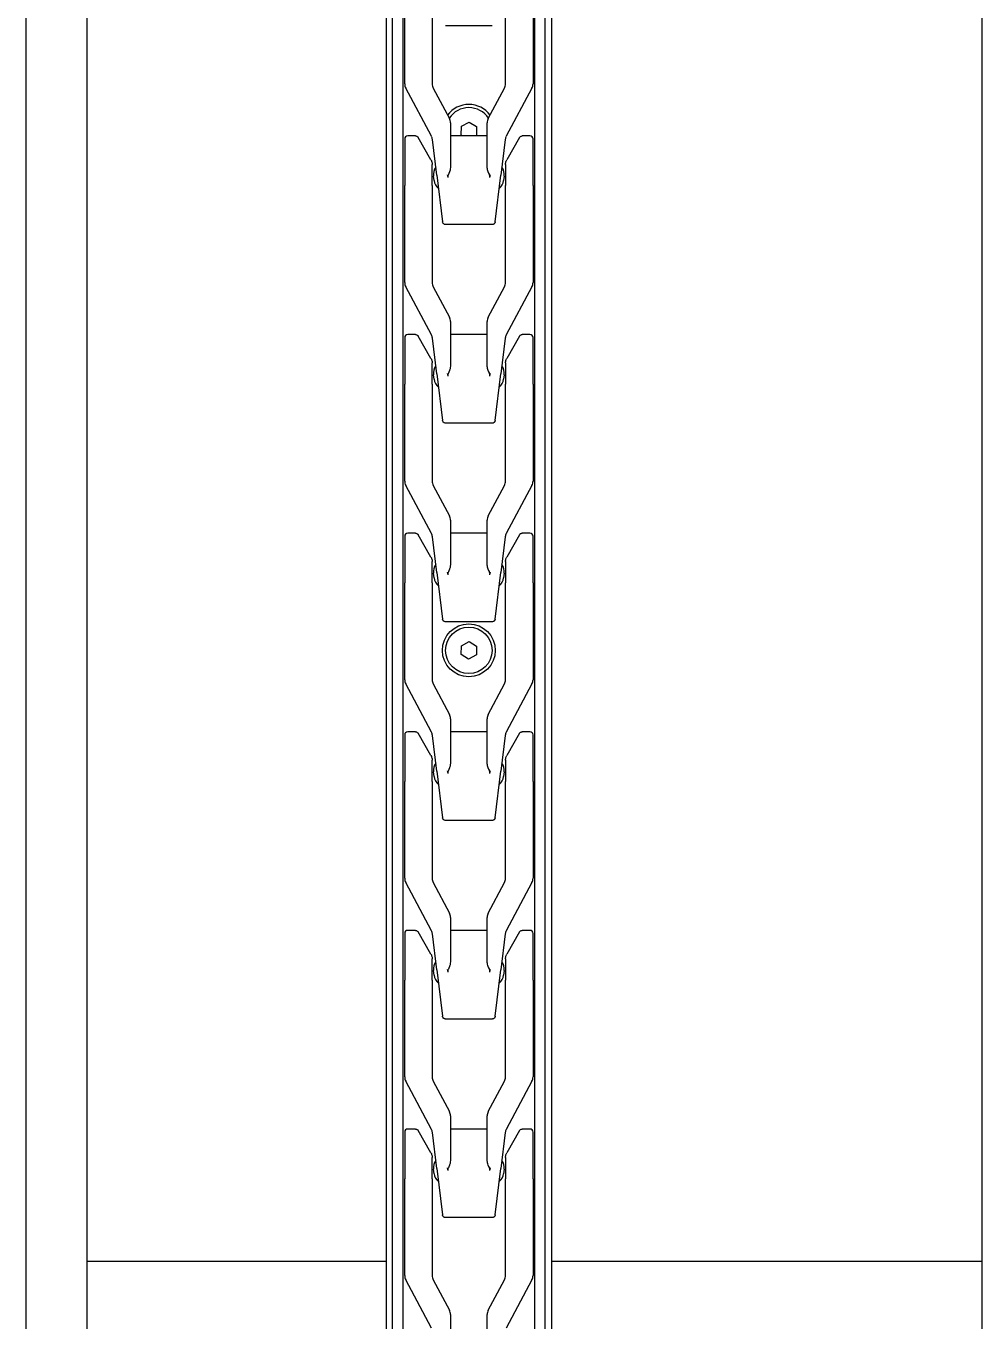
# Model space of a CAD drawing. Extents: x -3873 to 164127, y 7129 to 96529.
# Drawn here: x 42809.5 to 43122.5, y 39158.5 to 39582.3 of the extents above; entities that cross this region are included whole.
import ezdxf

# ---------------------------------------------------------------- set-up
doc = ezdxf.new("R2010")
doc.units = 0
doc.layers.add('LAYOUT', color=90, linetype='CONTINUOUS')
doc.layers.add('LAYOUT-KROMEKA', color=1, linetype='CONTINUOUS')

# ---------------------------------------------------------------- blocks, each defined once
blk = doc.blocks.new('A$Ccf7c2aec')
at = {"layer": 'LAYOUT-KROMEKA'}
for p, q in [((1830.63, 936.1), (281.4, 936.1)), ((1830.63, 916.1), (281.4, 916.1)), ((900.63, 818.1), (900.63, 916.1)), ((175.51, 818.1), (1836.63, 818.1)), ((175.51, 816.1), (1836.63, 816.1)), ((169.51, 812.6), (1840.63, 812.6)), ((878.85, 803.36), (894.62, 811.75)), ((896.03, 812.1), (927.73, 812.1)), ((942.98, 812.1), (927.73, 812.1)), ((943.85, 803.36), (959.62, 811.75)), ((943.98, 808.59), (943.98, 811.1)), ((961.03, 812.1), (992.73, 812.1)), ((1007.98, 812.1), (992.73, 812.1)), ((1008.85, 803.36), (1024.62, 811.75)), ((1008.98, 808.59), (1008.98, 811.1)), ((1026.03, 812.1), (1057.73, 812.1)), ((1072.98, 812.1), (1057.73, 812.1)), ((1073.85, 803.36), (1089.62, 811.75)), ((1073.98, 808.59), (1073.98, 811.1)), ((1091.03, 812.1), (1122.73, 812.1)), ((1137.98, 812.1), (1122.73, 812.1)), ((1138.85, 803.36), (1154.62, 811.75)), ((1138.98, 808.59), (1138.98, 811.1)), ((1156.03, 812.1), (1187.73, 812.1)), ((1202.98, 812.1), (1187.73, 812.1)), ((1203.85, 803.36), (1219.62, 811.75)), ((1203.98, 808.59), (1203.98, 811.1)), ((1221.03, 812.1), (1252.73, 812.1)), ((1267.98, 812.1), (1252.73, 812.1)), ((1268.85, 803.36), (1284.62, 811.75)), ((1268.98, 808.59), (1268.98, 811.1)), ((1286.03, 812.1), (1317.73, 812.1)), ((936.18, 803.5), (943.48, 807.72)), ((1001.18, 803.5), (1008.48, 807.72)), ((1066.18, 803.5), (1073.48, 807.72)), ((1131.18, 803.5), (1138.48, 807.72)), ((1196.18, 803.5), (1203.48, 807.72)), ((1261.18, 803.5), (1268.48, 807.72)), ((894.62, 802.75), (884.66, 797.45)), ((927.73, 803.1), (896.03, 803.1)), ((931.11, 801.6), (915.86, 799.73)), ((927.73, 803.1), (934.68, 803.1)), ((929.36, 802.49), (930.84, 802.67)), ((931.11, 801.6), (942.81, 803.03)), ((959.62, 802.75), (949.66, 797.45)), ((992.73, 803.1), (961.03, 803.1)), ((996.11, 801.6), (980.86, 799.73)), ((992.73, 803.1), (999.68, 803.1)), ((994.36, 802.49), (995.84, 802.67)), ((996.11, 801.6), (1007.81, 803.03)), ((1024.62, 802.75), (1014.66, 797.45)), ((1057.73, 803.1), (1026.03, 803.1)), ((1061.11, 801.6), (1045.86, 799.73)), ((1057.73, 803.1), (1064.68, 803.1)), ((1059.36, 802.49), (1060.84, 802.67)), ((1061.11, 801.6), (1072.81, 803.03)), ((1089.62, 802.75), (1079.66, 797.45)), ((1122.73, 803.1), (1091.03, 803.1)), ((1126.11, 801.6), (1110.86, 799.73)), ((1122.73, 803.1), (1129.68, 803.1)), ((1124.36, 802.49), (1125.84, 802.67)), ((1126.11, 801.6), (1137.81, 803.03)), ((1154.62, 802.75), (1144.66, 797.45)), ((1187.73, 803.1), (1156.03, 803.1)), ((1191.11, 801.6), (1175.86, 799.73)), ((1187.73, 803.1), (1194.68, 803.1)), ((1189.36, 802.49), (1190.84, 802.67)), ((1191.11, 801.6), (1202.81, 803.03)), ((1219.62, 802.75), (1209.66, 797.45)), ((1252.73, 803.1), (1221.03, 803.1)), ((1256.11, 801.6), (1240.86, 799.73)), ((1252.73, 803.1), (1259.68, 803.1)), ((1254.36, 802.49), (1255.84, 802.67)), ((1256.11, 801.6), (1267.81, 803.03)), ((1284.62, 802.75), (1274.66, 797.45)), ((1317.73, 803.1), (1286.03, 803.1)), ((883.25, 797.1), (869.13, 797.1)), ((914.98, 783.47), (914.98, 798.73)), ((948.25, 797.1), (934.13, 797.1)), ((943.98, 785.1), (943.98, 797.1)), ((979.98, 783.47), (979.98, 798.73)), ((1013.25, 797.1), (999.13, 797.1)), ((1008.98, 785.1), (1008.98, 797.1)), ((1044.98, 783.47), (1044.98, 798.73)), ((1078.25, 797.1), (1064.13, 797.1)), ((1073.98, 785.1), (1073.98, 797.1)), ((1109.98, 783.47), (1109.98, 798.73)), ((1143.25, 797.1), (1129.13, 797.1)), ((1138.98, 785.1), (1138.98, 797.1)), ((1174.98, 783.47), (1174.98, 798.73)), ((1208.25, 797.1), (1194.13, 797.1)), ((1203.98, 785.1), (1203.98, 797.1)), ((1239.98, 783.47), (1239.98, 798.73)), ((1273.25, 797.1), (1259.13, 797.1)), ((1268.98, 785.1), (1268.98, 797.1)), ((1304.98, 783.47), (1304.98, 798.73)), ((1097.75, 791.17), (1099.25, 793.63)), ((1099.25, 793.63), (1102.14, 793.56)), ((1102.14, 793.56), (1103.52, 791.03)), ((1268.98, 793.2), (1269.25, 793.63)), ((1269.25, 793.63), (1272.14, 793.56)), ((1272.14, 793.56), (1273.52, 791.03)), ((1099.13, 788.64), (1097.75, 791.17)), ((1102.02, 788.57), (1099.13, 788.64)), ((1103.52, 791.03), (1102.02, 788.57)), ((1269.13, 788.64), (1268.98, 788.9)), ((1272.02, 788.57), (1269.13, 788.64)), ((1273.52, 791.03), (1272.02, 788.57)), ((869.13, 785.1), (883.25, 785.1)), ((884.66, 784.75), (894.62, 779.45)), ((934.13, 785.1), (948.25, 785.1)), ((949.66, 784.75), (959.62, 779.45)), ((999.13, 785.1), (1013.25, 785.1)), ((1014.66, 784.75), (1024.62, 779.45)), ((1064.13, 785.1), (1078.25, 785.1)), ((1079.66, 784.75), (1089.62, 779.45)), ((1129.13, 785.1), (1143.25, 785.1)), ((1144.66, 784.75), (1154.62, 779.45)), ((1194.13, 785.1), (1208.25, 785.1)), ((1209.66, 784.75), (1219.62, 779.45)), ((1259.13, 785.1), (1273.25, 785.1)), ((1274.66, 784.75), (1284.62, 779.45)), ((915.86, 782.47), (931.11, 780.6)), ((942.81, 779.17), (931.11, 780.6)), ((980.86, 782.47), (996.11, 780.6)), ((1007.81, 779.17), (996.11, 780.6)), ((1045.86, 782.47), (1061.11, 780.6)), ((1072.81, 779.17), (1061.11, 780.6)), ((1110.86, 782.47), (1126.11, 780.6)), ((1137.81, 779.17), (1126.11, 780.6)), ((1175.86, 782.47), (1191.11, 780.6)), ((1202.81, 779.17), (1191.11, 780.6)), ((1240.86, 782.47), (1256.11, 780.6)), ((1267.81, 779.17), (1256.11, 780.6)), ((894.62, 770.45), (878.85, 778.84)), ((896.03, 779.1), (927.73, 779.1)), ((934.68, 779.1), (927.73, 779.1)), ((930.84, 779.53), (929.36, 779.71)), ((943.48, 774.48), (936.18, 778.7)), ((959.62, 770.45), (943.85, 778.84)), ((961.03, 779.1), (992.73, 779.1)), ((999.68, 779.1), (992.73, 779.1)), ((995.84, 779.53), (994.36, 779.71)), ((1008.48, 774.48), (1001.18, 778.7)), ((1024.62, 770.45), (1008.85, 778.84)), ((1026.03, 779.1), (1057.73, 779.1)), ((1064.68, 779.1), (1057.73, 779.1)), ((1060.84, 779.53), (1059.36, 779.71)), ((1073.48, 774.48), (1066.18, 778.7)), ((1089.62, 770.45), (1073.85, 778.84)), ((1091.03, 779.1), (1122.73, 779.1)), ((1129.68, 779.1), (1122.73, 779.1)), ((1125.84, 779.53), (1124.36, 779.71)), ((1138.48, 774.48), (1131.18, 778.7)), ((1154.62, 770.45), (1138.85, 778.84)), ((1156.03, 779.1), (1187.73, 779.1)), ((1194.68, 779.1), (1187.73, 779.1)), ((1190.84, 779.53), (1189.36, 779.71)), ((1203.48, 774.48), (1196.18, 778.7)), ((1219.62, 770.45), (1203.85, 778.84)), ((1221.03, 779.1), (1252.73, 779.1)), ((1259.68, 779.1), (1252.73, 779.1)), ((1255.84, 779.53), (1254.36, 779.71)), ((1268.48, 774.48), (1261.18, 778.7)), ((1284.62, 770.45), (1268.85, 778.84)), ((1286.03, 779.1), (1317.73, 779.1)), ((943.98, 771.1), (943.98, 773.61)), ((1008.98, 771.1), (1008.98, 773.61)), ((1073.98, 771.1), (1073.98, 773.61)), ((1138.98, 771.1), (1138.98, 773.61)), ((1203.98, 771.1), (1203.98, 773.61)), ((1268.98, 771.1), (1268.98, 773.61)), ((1840.63, 769.6), (169.51, 769.6)), ((927.73, 770.1), (896.03, 770.1)), ((927.73, 770.1), (942.98, 770.1)), ((992.73, 770.1), (961.03, 770.1)), ((992.73, 770.1), (1007.98, 770.1)), ((1057.73, 770.1), (1026.03, 770.1)), ((1057.73, 770.1), (1072.98, 770.1)), ((1122.73, 770.1), (1091.03, 770.1)), ((1122.73, 770.1), (1137.98, 770.1)), ((1187.73, 770.1), (1156.03, 770.1)), ((1187.73, 770.1), (1202.98, 770.1)), ((1252.73, 770.1), (1221.03, 770.1)), ((1252.73, 770.1), (1267.98, 770.1)), ((1317.73, 770.1), (1286.03, 770.1)), ((175.51, 766.1), (1836.63, 766.1)), ((1836.63, 764.1), (175.51, 764.1)), ((900.63, 623.1), (900.63, 764.1)), ((175.51, 623.1), (1836.63, 623.1))]:
    blk.add_line(p, q, dxfattribs=at)
for radius in [8.65, 7.62]:
    blk.add_circle((1100.63, 791.1), radius, dxfattribs=at)
for centre, radius, start, end in [((896.03, 809.1), 3, 90, 118), ((942.98, 811.1), 1, 0, 90), ((961.03, 809.1), 3, 90, 118), ((1007.98, 811.1), 1, 0, 90), ((1026.03, 809.1), 3, 90, 118), ((1072.98, 811.1), 1, 0, 90), ((1091.03, 809.1), 3, 90, 118), ((1137.98, 811.1), 1, 0, 90), ((1156.03, 809.1), 3, 90, 118), ((1202.98, 811.1), 1, 0, 90), ((1221.03, 809.1), 3, 90, 118), ((1267.98, 811.1), 1, 0, 90), ((1286.03, 809.1), 3, 90, 118), ((896.03, 800.1), 3, 90, 118), ((929.85, 798.52), 4, 96.9958, 140.527), ((931.33, 798.7), 4, 53.4646, 96.9958), ((942.44, 806.01), 3, 276.9958, 298), ((961.03, 800.1), 3, 90, 118), ((994.85, 798.52), 4, 96.9958, 140.527), ((996.33, 798.7), 4, 53.4646, 96.9958), ((1007.44, 806.01), 3, 276.9958, 298), ((1026.03, 800.1), 3, 90, 118), ((1059.85, 798.52), 4, 96.9958, 140.527), ((1061.33, 798.7), 4, 53.4646, 96.9958), ((1072.44, 806.01), 3, 276.9958, 298), ((1091.03, 800.1), 3, 90, 118), ((1124.85, 798.52), 4, 96.9958, 140.527), ((1126.33, 798.7), 4, 53.4646, 96.9958), ((1137.44, 806.01), 3, 276.9958, 298), ((1156.03, 800.1), 3, 90, 118), ((1189.85, 798.52), 4, 96.9958, 140.527), ((1191.33, 798.7), 4, 53.4646, 96.9958), ((1202.44, 806.01), 3, 276.9958, 298), ((1221.03, 800.1), 3, 90, 118), ((1254.85, 798.52), 4, 96.9958, 140.527), ((1256.33, 798.7), 4, 53.4646, 96.9958), ((1267.44, 806.01), 3, 276.9958, 298), ((1286.03, 800.1), 3, 90, 118), ((883.25, 800.1), 3, 270, 298), ((948.25, 800.1), 3, 270, 298), ((1013.25, 800.1), 3, 270, 298), ((1078.25, 800.1), 3, 270, 298), ((1143.25, 800.1), 3, 270, 298), ((1208.25, 800.1), 3, 270, 298), ((1273.25, 800.1), 3, 270, 298), ((1270.63, 791.1), 7.62, 302.7989, 57.2011), ((1270.63, 791.1), 8.65, 306.5463, 53.4537), ((883.25, 782.1), 3, 62, 90), ((948.25, 782.1), 3, 62, 90), ((1013.25, 782.1), 3, 62, 90), ((1078.25, 782.1), 3, 62, 90), ((1143.25, 782.1), 3, 62, 90), ((1208.25, 782.1), 3, 62, 90), ((1273.25, 782.1), 3, 62, 90), ((929.85, 783.68), 4, 219.473, 263.0042), ((931.33, 783.5), 4, 263.0042, 306.5354), ((994.85, 783.68), 4, 219.473, 263.0042), ((996.33, 783.5), 4, 263.0042, 306.5354), ((1059.85, 783.68), 4, 219.473, 263.0042), ((1061.33, 783.5), 4, 263.0042, 306.5354), ((1124.85, 783.68), 4, 219.473, 263.0042), ((1126.33, 783.5), 4, 263.0042, 306.5354), ((1189.85, 783.68), 4, 219.473, 263.0042), ((1191.33, 783.5), 4, 263.0042, 306.5354), ((1254.85, 783.68), 4, 219.473, 263.0042), ((1256.33, 783.5), 4, 263.0042, 306.5354), ((896.03, 782.1), 3, 242, 270), ((942.44, 776.19), 3, 62, 83.0042), ((961.03, 782.1), 3, 242, 270), ((1007.44, 776.19), 3, 62, 83.0042), ((1026.03, 782.1), 3, 242, 270), ((1072.44, 776.19), 3, 62, 83.0042), ((1091.03, 782.1), 3, 242, 270), ((1137.44, 776.19), 3, 62, 83.0042), ((1156.03, 782.1), 3, 242, 270), ((1202.44, 776.19), 3, 62, 83.0042), ((1221.03, 782.1), 3, 242, 270), ((1267.44, 776.19), 3, 62, 83.0042), ((1286.03, 782.1), 3, 242, 270), ((896.03, 773.1), 3, 242, 270), ((942.98, 771.1), 1, 270, 0), ((961.03, 773.1), 3, 242, 270), ((1007.98, 771.1), 1, 270, 0), ((1026.03, 773.1), 3, 242, 270), ((1072.98, 771.1), 1, 270, 0), ((1091.03, 773.1), 3, 242, 270), ((1137.98, 771.1), 1, 270, 0), ((1156.03, 773.1), 3, 242, 270), ((1202.98, 771.1), 1, 270, 0), ((1221.03, 773.1), 3, 242, 270), ((1267.98, 771.1), 1, 270, 0), ((1286.03, 773.1), 3, 242, 270)]:
    blk.add_arc(centre, radius, start, end, dxfattribs=at)
for points, knots in [([(943.98, 808.59), (943.98, 808.48), (943.96, 808.36), (943.89, 808.16), (943.84, 808.06), (943.71, 807.89), (943.63, 807.81), (943.52, 807.74), (943.5, 807.73), (943.48, 807.72)], [0.0000243, 0.0000243, 0.0000243, 0.0000243, 0.0328926, 0.0328926, 0.0653838, 0.0653838, 0.0978897, 0.0978897, 0.1042618, 0.1042618, 0.1042618, 0.1042618]), ([(1008.98, 808.59), (1008.98, 808.48), (1008.96, 808.36), (1008.89, 808.16), (1008.84, 808.06), (1008.71, 807.89), (1008.63, 807.81), (1008.52, 807.74), (1008.5, 807.73), (1008.48, 807.72)], [0.0000243, 0.0000243, 0.0000243, 0.0000243, 0.0328926, 0.0328926, 0.0653838, 0.0653838, 0.0978897, 0.0978897, 0.1042618, 0.1042618, 0.1042618, 0.1042618]), ([(1073.98, 808.59), (1073.98, 808.48), (1073.96, 808.36), (1073.89, 808.16), (1073.84, 808.06), (1073.71, 807.89), (1073.63, 807.81), (1073.52, 807.74), (1073.5, 807.73), (1073.48, 807.72)], [0.0000243, 0.0000243, 0.0000243, 0.0000243, 0.0328926, 0.0328926, 0.0653838, 0.0653838, 0.0978897, 0.0978897, 0.1042618, 0.1042618, 0.1042618, 0.1042618]), ([(1138.98, 808.59), (1138.98, 808.48), (1138.96, 808.36), (1138.89, 808.16), (1138.84, 808.06), (1138.71, 807.89), (1138.63, 807.81), (1138.52, 807.74), (1138.5, 807.73), (1138.48, 807.72)], [0.0000243, 0.0000243, 0.0000243, 0.0000243, 0.0328926, 0.0328926, 0.0653838, 0.0653838, 0.0978897, 0.0978897, 0.1042618, 0.1042618, 0.1042618, 0.1042618]), ([(1203.98, 808.59), (1203.98, 808.48), (1203.96, 808.36), (1203.89, 808.16), (1203.84, 808.06), (1203.71, 807.89), (1203.63, 807.81), (1203.52, 807.74), (1203.5, 807.73), (1203.48, 807.72)], [0.0000243, 0.0000243, 0.0000243, 0.0000243, 0.0328926, 0.0328926, 0.0653838, 0.0653838, 0.0978897, 0.0978897, 0.1042618, 0.1042618, 0.1042618, 0.1042618]), ([(1268.98, 808.59), (1268.98, 808.48), (1268.96, 808.36), (1268.89, 808.16), (1268.84, 808.06), (1268.71, 807.89), (1268.63, 807.81), (1268.52, 807.74), (1268.5, 807.73), (1268.48, 807.72)], [0.0000243, 0.0000243, 0.0000243, 0.0000243, 0.0328926, 0.0328926, 0.0653838, 0.0653838, 0.0978897, 0.0978897, 0.1042618, 0.1042618, 0.1042618, 0.1042618]), ([(936.18, 803.5), (935.87, 803.32), (935.53, 803.2), (935.17, 803.14), (935.08, 803.13), (934.99, 803.11), (934.89, 803.11), (934.82, 803.1), (934.75, 803.1), (934.68, 803.1)], [0, 0, 0, 0, 0.684637, 0.684637, 0.684637, 0.86523, 0.86523, 0.86523, 1, 1, 1, 1]), ([(1001.18, 803.5), (1000.87, 803.32), (1000.53, 803.2), (1000.17, 803.14), (1000.08, 803.13), (999.99, 803.11), (999.89, 803.11), (999.82, 803.1), (999.75, 803.1), (999.68, 803.1)], [0, 0, 0, 0, 0.684637, 0.684637, 0.684637, 0.86523, 0.86523, 0.86523, 1, 1, 1, 1]), ([(1066.18, 803.5), (1065.87, 803.32), (1065.53, 803.2), (1065.17, 803.14), (1065.08, 803.13), (1064.99, 803.11), (1064.89, 803.11), (1064.82, 803.1), (1064.75, 803.1), (1064.68, 803.1)], [0, 0, 0, 0, 0.684637, 0.684637, 0.684637, 0.86523, 0.86523, 0.86523, 1, 1, 1, 1]), ([(1131.18, 803.5), (1130.87, 803.32), (1130.53, 803.2), (1130.17, 803.14), (1130.08, 803.13), (1129.99, 803.11), (1129.89, 803.11), (1129.82, 803.1), (1129.75, 803.1), (1129.68, 803.1)], [0, 0, 0, 0, 0.684637, 0.684637, 0.684637, 0.86523, 0.86523, 0.86523, 1, 1, 1, 1]), ([(1196.18, 803.5), (1195.87, 803.32), (1195.53, 803.2), (1195.17, 803.14), (1195.08, 803.13), (1194.99, 803.11), (1194.89, 803.11), (1194.82, 803.1), (1194.75, 803.1), (1194.68, 803.1)], [0, 0, 0, 0, 0.684637, 0.684637, 0.684637, 0.86523, 0.86523, 0.86523, 1, 1, 1, 1]), ([(1261.18, 803.5), (1260.87, 803.32), (1260.53, 803.2), (1260.17, 803.14), (1260.08, 803.13), (1259.99, 803.11), (1259.89, 803.11), (1259.82, 803.1), (1259.75, 803.1), (1259.68, 803.1)], [0, 0, 0, 0, 0.684637, 0.684637, 0.684637, 0.86523, 0.86523, 0.86523, 1, 1, 1, 1]), ([(914.98, 798.73), (914.98, 798.84), (915, 798.95), (915.07, 799.16), (915.12, 799.25), (915.25, 799.43), (915.34, 799.5), (915.52, 799.62), (915.62, 799.67), (915.74, 799.7), (915.77, 799.71), (915.8, 799.72), (915.81, 799.72), (915.83, 799.72), (915.84, 799.72), (915.85, 799.72), (915.85, 799.72), (915.85, 799.73), (915.86, 799.73), (915.86, 799.73), (915.86, 799.73), (915.86, 799.73), (915.86, 799.73), (915.86, 799.73), (915.86, 799.73), (915.86, 799.73), (915.86, 799.73), (915.86, 799.73), (915.86, 799.73), (915.86, 799.73), (915.86, 799.73), (915.86, 799.73)], [0.0000031, 0.0000031, 0.0000031, 0.0000031, 0.0324341, 0.0324341, 0.064942, 0.064942, 0.0974473, 0.0974473, 0.1299526, 0.1299526, 0.137103, 0.137103, 0.1406951, 0.1406951, 0.1424933, 0.1424933, 0.1433926, 0.1433926, 0.1438423, 0.1438423, 0.1440672, 0.1440672, 0.1441796, 0.1441796, 0.1442358, 0.1442358, 0.1442639, 0.1442639, 0.144278, 0.144278, 0.1443241, 0.1443241, 0.1443241, 0.1443241]), ([(930.36, 797.88), (930.64, 797.95), (930.93, 798.02), (931.21, 798.09), (931.22, 798.1), (931.22, 798.1), (931.23, 798.1)], [0, 0, 0, 0, 0.971612, 0.971612, 0.971612, 1, 1, 1, 1]), ([(930.36, 797.88), (930.45, 797.91), (930.54, 797.92), (930.78, 797.92), (930.91, 797.89), (931.18, 797.8), (931.31, 797.75), (931.65, 797.62), (931.86, 797.54), (932.07, 797.46)], [-1.068908, -1.068908, -1.068908, -1.068908, -1.0410443, -1.0410443, -0.9974409, -0.9974409, -0.9538374, -0.9538374, -0.8852676, -0.8852676, -0.8852676, -0.8852676]), ([(934.13, 797.1), (933.56, 797.1), (932.86, 797.21), (932.21, 797.41), (932.14, 797.44), (932.07, 797.46)], [-0.3189368, -0.3189368, -0.3189368, -0.3189368, -0.1295167, -0.1295167, -0.1071311, -0.1071311, -0.1071311, -0.1071311]), ([(979.98, 798.73), (979.98, 798.84), (980, 798.95), (980.07, 799.16), (980.12, 799.25), (980.25, 799.43), (980.34, 799.5), (980.52, 799.62), (980.62, 799.67), (980.74, 799.7), (980.77, 799.71), (980.8, 799.72), (980.81, 799.72), (980.83, 799.72), (980.84, 799.72), (980.85, 799.72), (980.85, 799.72), (980.85, 799.73), (980.86, 799.73), (980.86, 799.73), (980.86, 799.73), (980.86, 799.73), (980.86, 799.73), (980.86, 799.73), (980.86, 799.73), (980.86, 799.73), (980.86, 799.73), (980.86, 799.73), (980.86, 799.73), (980.86, 799.73), (980.86, 799.73), (980.86, 799.73)], [0.0000031, 0.0000031, 0.0000031, 0.0000031, 0.0324341, 0.0324341, 0.064942, 0.064942, 0.0974473, 0.0974473, 0.1299526, 0.1299526, 0.137103, 0.137103, 0.1406951, 0.1406951, 0.1424933, 0.1424933, 0.1433926, 0.1433926, 0.1438423, 0.1438423, 0.1440672, 0.1440672, 0.1441796, 0.1441796, 0.1442358, 0.1442358, 0.1442639, 0.1442639, 0.144278, 0.144278, 0.1443058, 0.1443058, 0.1443058, 0.1443058]), ([(995.36, 797.88), (995.64, 797.95), (995.93, 798.02), (996.21, 798.09), (996.22, 798.1), (996.22, 798.1), (996.23, 798.1)], [0, 0, 0, 0, 0.971612, 0.971612, 0.971612, 1, 1, 1, 1]), ([(995.36, 797.88), (995.45, 797.91), (995.54, 797.92), (995.78, 797.92), (995.91, 797.89), (996.18, 797.8), (996.31, 797.75), (996.65, 797.62), (996.86, 797.54), (997.07, 797.46)], [-1.068908, -1.068908, -1.068908, -1.068908, -1.0410443, -1.0410443, -0.9974409, -0.9974409, -0.9538374, -0.9538374, -0.8852676, -0.8852676, -0.8852676, -0.8852676]), ([(999.13, 797.1), (998.56, 797.1), (997.86, 797.21), (997.21, 797.41), (997.14, 797.44), (997.07, 797.46)], [-0.3189368, -0.3189368, -0.3189368, -0.3189368, -0.1295167, -0.1295167, -0.1071311, -0.1071311, -0.1071311, -0.1071311]), ([(1044.98, 798.73), (1044.98, 798.84), (1045, 798.95), (1045.07, 799.16), (1045.12, 799.25), (1045.25, 799.43), (1045.34, 799.5), (1045.52, 799.62), (1045.62, 799.67), (1045.74, 799.7), (1045.77, 799.71), (1045.8, 799.72), (1045.81, 799.72), (1045.83, 799.72), (1045.84, 799.72), (1045.85, 799.72), (1045.85, 799.72), (1045.85, 799.73), (1045.86, 799.73), (1045.86, 799.73), (1045.86, 799.73), (1045.86, 799.73), (1045.86, 799.73), (1045.86, 799.73), (1045.86, 799.73), (1045.86, 799.73), (1045.86, 799.73), (1045.86, 799.73), (1045.86, 799.73), (1045.86, 799.73), (1045.86, 799.73), (1045.86, 799.73)], [0.0000031, 0.0000031, 0.0000031, 0.0000031, 0.0324341, 0.0324341, 0.064942, 0.064942, 0.0974473, 0.0974473, 0.1299526, 0.1299526, 0.137103, 0.137103, 0.1406951, 0.1406951, 0.1424933, 0.1424933, 0.1433926, 0.1433926, 0.1438423, 0.1438423, 0.1440672, 0.1440672, 0.1441796, 0.1441796, 0.1442358, 0.1442358, 0.1442639, 0.1442639, 0.144278, 0.144278, 0.1443297, 0.1443297, 0.1443297, 0.1443297]), ([(1060.36, 797.88), (1060.64, 797.95), (1060.93, 798.02), (1061.21, 798.09), (1061.22, 798.1), (1061.22, 798.1), (1061.23, 798.1)], [0, 0, 0, 0, 0.971612, 0.971612, 0.971612, 1, 1, 1, 1]), ([(1060.36, 797.88), (1060.45, 797.91), (1060.54, 797.92), (1060.78, 797.92), (1060.91, 797.89), (1061.18, 797.8), (1061.31, 797.75), (1061.65, 797.62), (1061.86, 797.54), (1062.07, 797.46)], [-1.068908, -1.068908, -1.068908, -1.068908, -1.0410443, -1.0410443, -0.9974409, -0.9974409, -0.9538374, -0.9538374, -0.8852676, -0.8852676, -0.8852676, -0.8852676]), ([(1064.13, 797.1), (1063.56, 797.1), (1062.86, 797.21), (1062.21, 797.41), (1062.14, 797.44), (1062.07, 797.46)], [-0.3189368, -0.3189368, -0.3189368, -0.3189368, -0.1295167, -0.1295167, -0.1071311, -0.1071311, -0.1071311, -0.1071311]), ([(1109.98, 798.73), (1109.98, 798.84), (1110, 798.95), (1110.07, 799.16), (1110.12, 799.25), (1110.25, 799.43), (1110.34, 799.5), (1110.52, 799.62), (1110.62, 799.67), (1110.74, 799.7), (1110.77, 799.71), (1110.8, 799.72), (1110.81, 799.72), (1110.83, 799.72), (1110.84, 799.72), (1110.85, 799.72), (1110.85, 799.72), (1110.85, 799.73), (1110.86, 799.73), (1110.86, 799.73), (1110.86, 799.73), (1110.86, 799.73), (1110.86, 799.73), (1110.86, 799.73), (1110.86, 799.73), (1110.86, 799.73), (1110.86, 799.73), (1110.86, 799.73), (1110.86, 799.73), (1110.86, 799.73), (1110.86, 799.73), (1110.86, 799.73)], [0.0000031, 0.0000031, 0.0000031, 0.0000031, 0.0324341, 0.0324341, 0.064942, 0.064942, 0.0974473, 0.0974473, 0.1299526, 0.1299526, 0.137103, 0.137103, 0.1406951, 0.1406951, 0.1424933, 0.1424933, 0.1433926, 0.1433926, 0.1438423, 0.1438423, 0.1440672, 0.1440672, 0.1441796, 0.1441796, 0.1442358, 0.1442358, 0.1442639, 0.1442639, 0.144278, 0.144278, 0.1443633, 0.1443633, 0.1443633, 0.1443633]), ([(1125.36, 797.88), (1125.64, 797.95), (1125.93, 798.02), (1126.21, 798.09), (1126.22, 798.1), (1126.22, 798.1), (1126.23, 798.1)], [0, 0, 0, 0, 0.971612, 0.971612, 0.971612, 1, 1, 1, 1]), ([(1125.36, 797.88), (1125.45, 797.91), (1125.54, 797.92), (1125.78, 797.92), (1125.91, 797.89), (1126.18, 797.8), (1126.31, 797.75), (1126.65, 797.62), (1126.86, 797.54), (1127.07, 797.46)], [-1.068908, -1.068908, -1.068908, -1.068908, -1.0410443, -1.0410443, -0.9974409, -0.9974409, -0.9538374, -0.9538374, -0.8852676, -0.8852676, -0.8852676, -0.8852676]), ([(1129.13, 797.1), (1128.56, 797.1), (1127.86, 797.21), (1127.21, 797.41), (1127.14, 797.44), (1127.07, 797.46)], [-0.3189368, -0.3189368, -0.3189368, -0.3189368, -0.1295167, -0.1295167, -0.1071311, -0.1071311, -0.1071311, -0.1071311]), ([(1174.98, 798.73), (1174.98, 798.84), (1175, 798.95), (1175.07, 799.16), (1175.12, 799.25), (1175.25, 799.43), (1175.34, 799.5), (1175.52, 799.62), (1175.62, 799.67), (1175.74, 799.7), (1175.77, 799.71), (1175.8, 799.72), (1175.81, 799.72), (1175.83, 799.72), (1175.84, 799.72), (1175.85, 799.72), (1175.85, 799.72), (1175.85, 799.73), (1175.86, 799.73), (1175.86, 799.73), (1175.86, 799.73), (1175.86, 799.73), (1175.86, 799.73), (1175.86, 799.73), (1175.86, 799.73), (1175.86, 799.73), (1175.86, 799.73), (1175.86, 799.73), (1175.86, 799.73), (1175.86, 799.73), (1175.86, 799.73), (1175.86, 799.73)], [0.0000031, 0.0000031, 0.0000031, 0.0000031, 0.0324341, 0.0324341, 0.064942, 0.064942, 0.0974473, 0.0974473, 0.1299526, 0.1299526, 0.137103, 0.137103, 0.1406951, 0.1406951, 0.1424933, 0.1424933, 0.1433926, 0.1433926, 0.1438423, 0.1438423, 0.1440672, 0.1440672, 0.1441796, 0.1441796, 0.1442358, 0.1442358, 0.1442639, 0.1442639, 0.144278, 0.144278, 0.1443686, 0.1443686, 0.1443686, 0.1443686]), ([(1190.36, 797.88), (1190.64, 797.95), (1190.93, 798.02), (1191.21, 798.09), (1191.22, 798.1), (1191.22, 798.1), (1191.23, 798.1)], [0, 0, 0, 0, 0.971612, 0.971612, 0.971612, 1, 1, 1, 1]), ([(1190.36, 797.88), (1190.45, 797.91), (1190.54, 797.92), (1190.78, 797.92), (1190.91, 797.89), (1191.18, 797.8), (1191.31, 797.75), (1191.65, 797.62), (1191.86, 797.54), (1192.07, 797.46)], [-1.068908, -1.068908, -1.068908, -1.068908, -1.0410443, -1.0410443, -0.9974409, -0.9974409, -0.9538374, -0.9538374, -0.8852676, -0.8852676, -0.8852676, -0.8852676]), ([(1194.13, 797.1), (1193.56, 797.1), (1192.86, 797.21), (1192.21, 797.41), (1192.14, 797.44), (1192.07, 797.46)], [-0.3189368, -0.3189368, -0.3189368, -0.3189368, -0.1295167, -0.1295167, -0.1071311, -0.1071311, -0.1071311, -0.1071311]), ([(1239.98, 798.73), (1239.98, 798.84), (1240, 798.95), (1240.07, 799.16), (1240.12, 799.25), (1240.25, 799.43), (1240.34, 799.5), (1240.52, 799.62), (1240.62, 799.67), (1240.74, 799.7), (1240.77, 799.71), (1240.8, 799.72), (1240.81, 799.72), (1240.83, 799.72), (1240.84, 799.72), (1240.85, 799.72), (1240.85, 799.72), (1240.85, 799.73), (1240.86, 799.73), (1240.86, 799.73), (1240.86, 799.73), (1240.86, 799.73), (1240.86, 799.73), (1240.86, 799.73), (1240.86, 799.73), (1240.86, 799.73), (1240.86, 799.73), (1240.86, 799.73), (1240.86, 799.73), (1240.86, 799.73), (1240.86, 799.73), (1240.86, 799.73)], [0.0000031, 0.0000031, 0.0000031, 0.0000031, 0.0324341, 0.0324341, 0.064942, 0.064942, 0.0974473, 0.0974473, 0.1299526, 0.1299526, 0.137103, 0.137103, 0.1406951, 0.1406951, 0.1424933, 0.1424933, 0.1433926, 0.1433926, 0.1438423, 0.1438423, 0.1440672, 0.1440672, 0.1441796, 0.1441796, 0.1442358, 0.1442358, 0.1442639, 0.1442639, 0.144278, 0.144278, 0.1443039, 0.1443039, 0.1443039, 0.1443039]), ([(1255.36, 797.88), (1255.64, 797.95), (1255.93, 798.02), (1256.21, 798.09), (1256.22, 798.1), (1256.22, 798.1), (1256.23, 798.1)], [0, 0, 0, 0, 0.971612, 0.971612, 0.971612, 1, 1, 1, 1]), ([(1255.36, 797.88), (1255.45, 797.91), (1255.54, 797.92), (1255.78, 797.92), (1255.91, 797.89), (1256.18, 797.8), (1256.31, 797.75), (1256.65, 797.62), (1256.86, 797.54), (1257.07, 797.46)], [-1.068908, -1.068908, -1.068908, -1.068908, -1.0410443, -1.0410443, -0.9974409, -0.9974409, -0.9538374, -0.9538374, -0.8852676, -0.8852676, -0.8852676, -0.8852676]), ([(1259.13, 797.1), (1258.56, 797.1), (1257.86, 797.21), (1257.21, 797.41), (1257.14, 797.44), (1257.07, 797.46)], [-0.3189368, -0.3189368, -0.3189368, -0.3189368, -0.1295167, -0.1295167, -0.1071311, -0.1071311, -0.1071311, -0.1071311]), ([(932.07, 784.74), (931.86, 784.66), (931.65, 784.58), (931.31, 784.45), (931.18, 784.4), (930.91, 784.31), (930.78, 784.28), (930.54, 784.28), (930.45, 784.29), (930.36, 784.32)], [0.8852676, 0.8852676, 0.8852676, 0.8852676, 0.9538374, 0.9538374, 0.9974409, 0.9974409, 1.0410443, 1.0410443, 1.068908, 1.068908, 1.068908, 1.068908]), ([(931.23, 784.1), (931.22, 784.1), (931.22, 784.1), (931.21, 784.11), (930.93, 784.18), (930.64, 784.25), (930.36, 784.32)], [0, 0, 0, 0, 0.028388, 0.028388, 0.028388, 1, 1, 1, 1]), ([(932.07, 784.74), (932.11, 784.75), (932.15, 784.76), (932.43, 784.86), (932.67, 784.92), (933.28, 785.05), (933.71, 785.1), (934.13, 785.1)], [-0.4553156, -0.4553156, -0.4553156, -0.4553156, -0.4433521, -0.4433521, -0.371047, -0.371047, -0.2439974, -0.2439974, -0.2439974, -0.2439974]), ([(997.07, 784.74), (996.86, 784.66), (996.65, 784.58), (996.31, 784.45), (996.18, 784.4), (995.91, 784.31), (995.78, 784.28), (995.54, 784.28), (995.45, 784.29), (995.36, 784.32)], [0.8852676, 0.8852676, 0.8852676, 0.8852676, 0.9538374, 0.9538374, 0.9974409, 0.9974409, 1.0410443, 1.0410443, 1.068908, 1.068908, 1.068908, 1.068908]), ([(996.23, 784.1), (996.22, 784.1), (996.22, 784.1), (996.21, 784.11), (995.93, 784.18), (995.64, 784.25), (995.36, 784.32)], [0, 0, 0, 0, 0.028388, 0.028388, 0.028388, 1, 1, 1, 1]), ([(997.07, 784.74), (997.11, 784.75), (997.15, 784.76), (997.43, 784.86), (997.67, 784.92), (998.28, 785.05), (998.71, 785.1), (999.13, 785.1)], [-0.4553156, -0.4553156, -0.4553156, -0.4553156, -0.4433521, -0.4433521, -0.371047, -0.371047, -0.2439974, -0.2439974, -0.2439974, -0.2439974]), ([(1062.07, 784.74), (1061.86, 784.66), (1061.65, 784.58), (1061.31, 784.45), (1061.18, 784.4), (1060.91, 784.31), (1060.78, 784.28), (1060.54, 784.28), (1060.45, 784.29), (1060.36, 784.32)], [0.8852676, 0.8852676, 0.8852676, 0.8852676, 0.9538374, 0.9538374, 0.9974409, 0.9974409, 1.0410443, 1.0410443, 1.068908, 1.068908, 1.068908, 1.068908]), ([(1061.23, 784.1), (1061.22, 784.1), (1061.22, 784.1), (1061.21, 784.11), (1060.93, 784.18), (1060.64, 784.25), (1060.36, 784.32)], [0, 0, 0, 0, 0.028388, 0.028388, 0.028388, 1, 1, 1, 1]), ([(1062.07, 784.74), (1062.11, 784.75), (1062.15, 784.76), (1062.43, 784.86), (1062.67, 784.92), (1063.28, 785.05), (1063.71, 785.1), (1064.13, 785.1)], [-0.4553156, -0.4553156, -0.4553156, -0.4553156, -0.4433521, -0.4433521, -0.371047, -0.371047, -0.2439974, -0.2439974, -0.2439974, -0.2439974]), ([(1127.07, 784.74), (1126.86, 784.66), (1126.65, 784.58), (1126.31, 784.45), (1126.18, 784.4), (1125.91, 784.31), (1125.78, 784.28), (1125.54, 784.28), (1125.45, 784.29), (1125.36, 784.32)], [0.8852676, 0.8852676, 0.8852676, 0.8852676, 0.9538374, 0.9538374, 0.9974409, 0.9974409, 1.0410443, 1.0410443, 1.068908, 1.068908, 1.068908, 1.068908]), ([(1126.23, 784.1), (1126.22, 784.1), (1126.22, 784.1), (1126.21, 784.11), (1125.93, 784.18), (1125.64, 784.25), (1125.36, 784.32)], [0, 0, 0, 0, 0.028388, 0.028388, 0.028388, 1, 1, 1, 1]), ([(1127.07, 784.74), (1127.11, 784.75), (1127.15, 784.76), (1127.43, 784.86), (1127.67, 784.92), (1128.28, 785.05), (1128.71, 785.1), (1129.13, 785.1)], [-0.4553156, -0.4553156, -0.4553156, -0.4553156, -0.4433521, -0.4433521, -0.371047, -0.371047, -0.2439974, -0.2439974, -0.2439974, -0.2439974]), ([(1192.07, 784.74), (1191.86, 784.66), (1191.65, 784.58), (1191.31, 784.45), (1191.18, 784.4), (1190.91, 784.31), (1190.78, 784.28), (1190.54, 784.28), (1190.45, 784.29), (1190.36, 784.32)], [0.8852676, 0.8852676, 0.8852676, 0.8852676, 0.9538374, 0.9538374, 0.9974409, 0.9974409, 1.0410443, 1.0410443, 1.068908, 1.068908, 1.068908, 1.068908]), ([(1191.23, 784.1), (1191.22, 784.1), (1191.22, 784.1), (1191.21, 784.11), (1190.93, 784.18), (1190.64, 784.25), (1190.36, 784.32)], [0, 0, 0, 0, 0.028388, 0.028388, 0.028388, 1, 1, 1, 1]), ([(1192.07, 784.74), (1192.11, 784.75), (1192.15, 784.76), (1192.43, 784.86), (1192.67, 784.92), (1193.28, 785.05), (1193.71, 785.1), (1194.13, 785.1)], [-0.4553156, -0.4553156, -0.4553156, -0.4553156, -0.4433521, -0.4433521, -0.371047, -0.371047, -0.2439974, -0.2439974, -0.2439974, -0.2439974]), ([(1257.07, 784.74), (1256.86, 784.66), (1256.65, 784.58), (1256.31, 784.45), (1256.18, 784.4), (1255.91, 784.31), (1255.78, 784.28), (1255.54, 784.28), (1255.45, 784.29), (1255.36, 784.32)], [0.8852676, 0.8852676, 0.8852676, 0.8852676, 0.9538374, 0.9538374, 0.9974409, 0.9974409, 1.0410443, 1.0410443, 1.068908, 1.068908, 1.068908, 1.068908]), ([(1256.23, 784.1), (1256.22, 784.1), (1256.22, 784.1), (1256.21, 784.11), (1255.93, 784.18), (1255.64, 784.25), (1255.36, 784.32)], [0, 0, 0, 0, 0.028388, 0.028388, 0.028388, 1, 1, 1, 1]), ([(1257.07, 784.74), (1257.11, 784.75), (1257.15, 784.76), (1257.43, 784.86), (1257.67, 784.92), (1258.28, 785.05), (1258.71, 785.1), (1259.13, 785.1)], [-0.4553156, -0.4553156, -0.4553156, -0.4553156, -0.4433521, -0.4433521, -0.371047, -0.371047, -0.2439974, -0.2439974, -0.2439974, -0.2439974]), ([(915.86, 782.47), (915.86, 782.47), (915.86, 782.47), (915.86, 782.47), (915.86, 782.47), (915.86, 782.47), (915.86, 782.47), (915.86, 782.47), (915.86, 782.47), (915.86, 782.47), (915.86, 782.47), (915.85, 782.47), (915.85, 782.47), (915.85, 782.48), (915.84, 782.48), (915.83, 782.48), (915.82, 782.48), (915.8, 782.48), (915.78, 782.49), (915.74, 782.5), (915.71, 782.5), (915.62, 782.53), (915.56, 782.56), (915.43, 782.63), (915.36, 782.68), (915.24, 782.79), (915.19, 782.86), (915.1, 783), (915.06, 783.07), (915, 783.25), (914.98, 783.36), (914.98, 783.47)], [0, 0, 0, 0, 0.0000293, 0.0000293, 0.0000666, 0.0000666, 0.0001413, 0.0001413, 0.0002906, 0.0002906, 0.0005892, 0.0005892, 0.0011863, 0.0011863, 0.0023805, 0.0023805, 0.0047676, 0.0047676, 0.0095318, 0.0095318, 0.018982, 0.018982, 0.0372887, 0.0372887, 0.0624815, 0.0624815, 0.0876743, 0.0876743, 0.1128671, 0.1128671, 0.1444966, 0.1444966, 0.1444966, 0.1444966]), ([(980.86, 782.47), (980.8, 782.48), (980.74, 782.5), (980.62, 782.53), (980.56, 782.56), (980.43, 782.63), (980.36, 782.68), (980.24, 782.79), (980.19, 782.86), (980.1, 783), (980.06, 783.07), (980, 783.25), (979.98, 783.36), (979.98, 783.47)], [0, 0, 0, 0, 0.0189655, 0.0189655, 0.0372722, 0.0372722, 0.062465, 0.062465, 0.0876578, 0.0876578, 0.1128506, 0.1128506, 0.1444801, 0.1444801, 0.1444801, 0.1444801]), ([(1045.86, 782.47), (1045.8, 782.48), (1045.74, 782.5), (1045.62, 782.53), (1045.56, 782.56), (1045.43, 782.63), (1045.36, 782.68), (1045.24, 782.79), (1045.19, 782.86), (1045.1, 783), (1045.06, 783.07), (1045, 783.25), (1044.98, 783.36), (1044.98, 783.47)], [0, 0, 0, 0, 0.0189655, 0.0189655, 0.0372722, 0.0372722, 0.062465, 0.062465, 0.0876578, 0.0876578, 0.1128506, 0.1128506, 0.1444801, 0.1444801, 0.1444801, 0.1444801]), ([(1110.86, 782.47), (1110.86, 782.47), (1110.86, 782.47), (1110.86, 782.47), (1110.86, 782.47), (1110.86, 782.47), (1110.86, 782.47), (1110.86, 782.47), (1110.86, 782.47), (1110.86, 782.47), (1110.86, 782.47), (1110.85, 782.47), (1110.85, 782.47), (1110.85, 782.48), (1110.84, 782.48), (1110.83, 782.48), (1110.82, 782.48), (1110.8, 782.48), (1110.78, 782.49), (1110.74, 782.5), (1110.71, 782.5), (1110.62, 782.53), (1110.56, 782.56), (1110.43, 782.63), (1110.36, 782.68), (1110.24, 782.79), (1110.19, 782.86), (1110.1, 783), (1110.06, 783.07), (1110, 783.25), (1109.98, 783.36), (1109.98, 783.47)], [0, 0, 0, 0, 0.0000187, 0.0000187, 0.000056, 0.000056, 0.0001306, 0.0001306, 0.0002799, 0.0002799, 0.0005785, 0.0005785, 0.0011757, 0.0011757, 0.0023699, 0.0023699, 0.0047569, 0.0047569, 0.0095212, 0.0095212, 0.0189714, 0.0189714, 0.037278, 0.037278, 0.0624708, 0.0624708, 0.0876637, 0.0876637, 0.1128565, 0.1128565, 0.144486, 0.144486, 0.144486, 0.144486]), ([(1175.86, 782.47), (1175.86, 782.47), (1175.86, 782.47), (1175.86, 782.47), (1175.86, 782.47), (1175.86, 782.47), (1175.86, 782.47), (1175.86, 782.47), (1175.86, 782.47), (1175.86, 782.47), (1175.86, 782.47), (1175.85, 782.47), (1175.85, 782.47), (1175.85, 782.48), (1175.84, 782.48), (1175.83, 782.48), (1175.82, 782.48), (1175.8, 782.48), (1175.78, 782.49), (1175.74, 782.5), (1175.71, 782.5), (1175.62, 782.53), (1175.56, 782.56), (1175.43, 782.63), (1175.36, 782.68), (1175.24, 782.79), (1175.19, 782.86), (1175.1, 783), (1175.06, 783.07), (1175, 783.25), (1174.98, 783.36), (1174.98, 783.47)], [0, 0, 0, 0, 0.0000187, 0.0000187, 0.000056, 0.000056, 0.0001306, 0.0001306, 0.0002799, 0.0002799, 0.0005785, 0.0005785, 0.0011757, 0.0011757, 0.0023699, 0.0023699, 0.0047569, 0.0047569, 0.0095212, 0.0095212, 0.0189714, 0.0189714, 0.037278, 0.037278, 0.0624708, 0.0624708, 0.0876637, 0.0876637, 0.1128565, 0.1128565, 0.144486, 0.144486, 0.144486, 0.144486]), ([(1240.86, 782.47), (1240.86, 782.47), (1240.86, 782.47), (1240.86, 782.47), (1240.86, 782.47), (1240.86, 782.47), (1240.86, 782.47), (1240.86, 782.47), (1240.86, 782.47), (1240.86, 782.47), (1240.86, 782.47), (1240.85, 782.47), (1240.85, 782.47), (1240.85, 782.48), (1240.84, 782.48), (1240.83, 782.48), (1240.82, 782.48), (1240.8, 782.48), (1240.78, 782.49), (1240.74, 782.5), (1240.71, 782.5), (1240.62, 782.53), (1240.56, 782.56), (1240.43, 782.63), (1240.36, 782.68), (1240.24, 782.79), (1240.19, 782.86), (1240.1, 783), (1240.06, 783.07), (1240, 783.25), (1239.98, 783.36), (1239.98, 783.47)], [0, 0, 0, 0, 0.0000293, 0.0000293, 0.0000666, 0.0000666, 0.0001413, 0.0001413, 0.0002906, 0.0002906, 0.0005892, 0.0005892, 0.0011863, 0.0011863, 0.0023805, 0.0023805, 0.0047676, 0.0047676, 0.0095318, 0.0095318, 0.018982, 0.018982, 0.0372887, 0.0372887, 0.0624815, 0.0624815, 0.0876743, 0.0876743, 0.1128671, 0.1128671, 0.1444966, 0.1444966, 0.1444966, 0.1444966]), ([(934.68, 779.1), (935.06, 779.1), (935.44, 779.03), (935.8, 778.88), (935.93, 778.83), (936.06, 778.77), (936.18, 778.7)], [0, 0, 0, 0, 0.729999, 0.729999, 0.729999, 1, 1, 1, 1]), ([(999.68, 779.1), (1000.06, 779.1), (1000.44, 779.03), (1000.8, 778.88), (1000.93, 778.83), (1001.06, 778.77), (1001.18, 778.7)], [0, 0, 0, 0, 0.729999, 0.729999, 0.729999, 1, 1, 1, 1]), ([(1064.68, 779.1), (1065.06, 779.1), (1065.44, 779.03), (1065.8, 778.88), (1065.93, 778.83), (1066.06, 778.77), (1066.18, 778.7)], [0, 0, 0, 0, 0.729999, 0.729999, 0.729999, 1, 1, 1, 1]), ([(1129.68, 779.1), (1130.06, 779.1), (1130.44, 779.03), (1130.8, 778.88), (1130.93, 778.83), (1131.06, 778.77), (1131.18, 778.7)], [0, 0, 0, 0, 0.729999, 0.729999, 0.729999, 1, 1, 1, 1]), ([(1194.68, 779.1), (1195.06, 779.1), (1195.44, 779.03), (1195.8, 778.88), (1195.93, 778.83), (1196.06, 778.77), (1196.18, 778.7)], [0, 0, 0, 0, 0.729999, 0.729999, 0.729999, 1, 1, 1, 1]), ([(1259.68, 779.1), (1260.06, 779.1), (1260.44, 779.03), (1260.8, 778.88), (1260.93, 778.83), (1261.06, 778.77), (1261.18, 778.7)], [0, 0, 0, 0, 0.729999, 0.729999, 0.729999, 1, 1, 1, 1]), ([(943.48, 774.48), (943.58, 774.43), (943.66, 774.36), (943.81, 774.19), (943.86, 774.1), (943.95, 773.9), (943.97, 773.79), (943.98, 773.66), (943.98, 773.64), (943.98, 773.61)], [0, 0, 0, 0, 0.0323681, 0.0323681, 0.0648784, 0.0648784, 0.0973836, 0.0973836, 0.104244, 0.104244, 0.104244, 0.104244]), ([(1008.48, 774.48), (1008.58, 774.43), (1008.66, 774.36), (1008.81, 774.19), (1008.86, 774.1), (1008.95, 773.9), (1008.97, 773.79), (1008.98, 773.66), (1008.98, 773.64), (1008.98, 773.61)], [0, 0, 0, 0, 0.0323681, 0.0323681, 0.0648784, 0.0648784, 0.0973836, 0.0973836, 0.104244, 0.104244, 0.104244, 0.104244]), ([(1073.48, 774.48), (1073.58, 774.43), (1073.66, 774.36), (1073.81, 774.19), (1073.86, 774.1), (1073.95, 773.9), (1073.97, 773.79), (1073.98, 773.66), (1073.98, 773.64), (1073.98, 773.61)], [0, 0, 0, 0, 0.0323681, 0.0323681, 0.0648784, 0.0648784, 0.0973836, 0.0973836, 0.104244, 0.104244, 0.104244, 0.104244]), ([(1138.48, 774.48), (1138.58, 774.43), (1138.66, 774.36), (1138.81, 774.19), (1138.86, 774.1), (1138.95, 773.9), (1138.97, 773.79), (1138.98, 773.66), (1138.98, 773.64), (1138.98, 773.61)], [0, 0, 0, 0, 0.032368, 0.032368, 0.0648783, 0.0648783, 0.0973835, 0.0973835, 0.104244, 0.104244, 0.104244, 0.104244]), ([(1203.48, 774.48), (1203.58, 774.43), (1203.66, 774.36), (1203.81, 774.19), (1203.86, 774.1), (1203.95, 773.9), (1203.97, 773.79), (1203.98, 773.66), (1203.98, 773.64), (1203.98, 773.61)], [0, 0, 0, 0, 0.0323681, 0.0323681, 0.0648784, 0.0648784, 0.0973836, 0.0973836, 0.104244, 0.104244, 0.104244, 0.104244]), ([(1268.48, 774.48), (1268.58, 774.43), (1268.66, 774.36), (1268.81, 774.19), (1268.86, 774.1), (1268.95, 773.9), (1268.97, 773.79), (1268.98, 773.66), (1268.98, 773.64), (1268.98, 773.61)], [0, 0, 0, 0, 0.0323681, 0.0323681, 0.0648784, 0.0648784, 0.0973836, 0.0973836, 0.104244, 0.104244, 0.104244, 0.104244])]:
    blk.add_open_spline(points, degree=3, knots=knots, dxfattribs=at)

msp = doc.modelspace()

# ---------------------------------------------------------------- block references
at = {"layer": 'LAYOUT', "color": 4, "linetype": 'Continuous', "ltscale": 20, "rotation": 90}
msp.add_blockref('A$Ccf7c2aec', (43745.56, 38277.35), dxfattribs=at)

doc.saveas('drawing.dxf')
